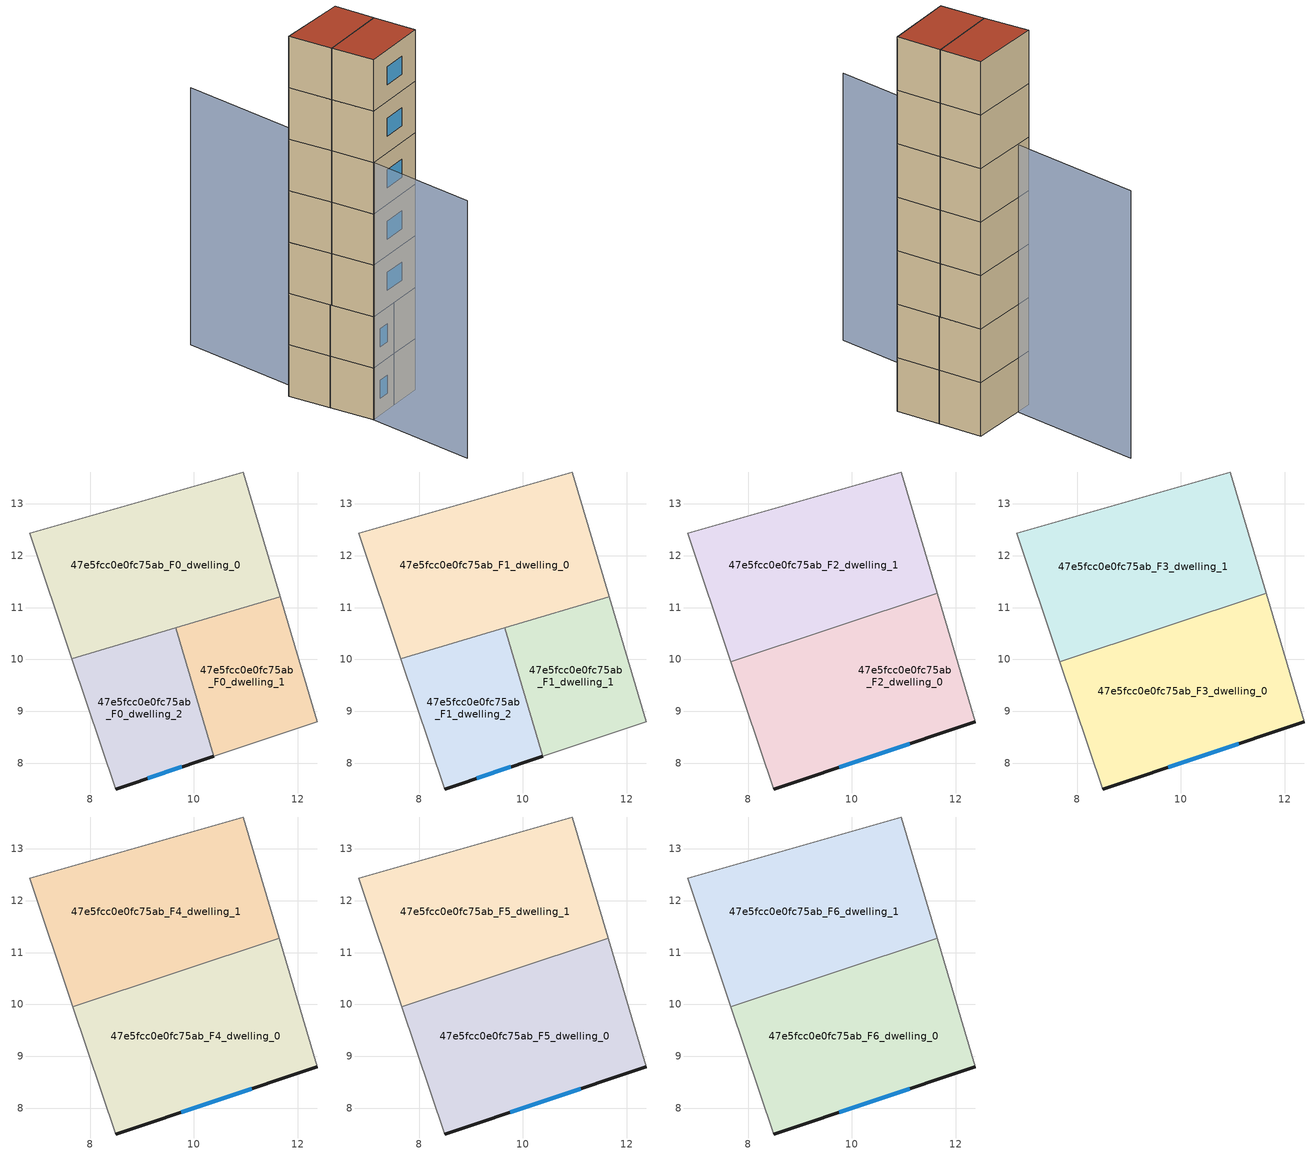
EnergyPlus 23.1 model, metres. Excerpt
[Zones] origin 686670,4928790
47e5fcc0e0fc75ab_F0_dwelling_0
 floor ground (EU_floor_Construction): 10.95,13.62 11.67,11.21 7.65,10.02 6.83,12.43 z0
 wall adiabatic (EU_wall_Construction): 11.67,11.21 10.95,13.62 6.83,12.43 7.65,10.02 z0:3
 wall to 47e5fcc0e0fc75ab_F0_dwelling_1 (EU_wall_Construction): 9.65,10.61 11.67,11.21 z0:3
 wall to 47e5fcc0e0fc75ab_F0_dwelling_2 (EU_wall_Construction): 7.65,10.02 9.65,10.61 z0:3
47e5fcc0e0fc75ab_F0_dwelling_1
 floor ground (EU_floor_Construction): 11.67,11.21 12.38,8.8 10.39,8.13 9.65,10.61 z0
 wall adiabatic (EU_wall_Construction): 10.39,8.13 12.38,8.8 11.67,11.21 z0:3
 wall to 47e5fcc0e0fc75ab_F0_dwelling_2 (EU_wall_Construction): 9.65,10.61 10.39,8.13 z0:3
47e5fcc0e0fc75ab_F0_dwelling_2
 floor ground (EU_floor_Construction): 9.65,10.61 10.39,8.13 8.49,7.5 7.65,10.02 z0
 wall outside (EU_wall_Construction): 8.49,7.5 10.39,8.13 z0:3
 wall adiabatic (EU_wall_Construction): 7.65,10.02 8.49,7.5 z0:3
 window (EU_Window_Construction): 9.11,7.7 9.77,7.93 z0.98:2.02
47e5fcc0e0fc75ab_F1_dwelling_0
 floor to 47e5fcc0e0fc75ab_F0_dwelling_0 (EU_floor_Construction): 10.95,13.62 11.67,11.21 7.65,10.02 6.83,12.43 z3
 wall adiabatic (EU_wall_Construction): 11.67,11.21 10.95,13.62 6.83,12.43 7.65,10.02 z3:6
 wall to 47e5fcc0e0fc75ab_F1_dwelling_1 (EU_wall_Construction): 9.65,10.61 11.67,11.21 z3:6
 wall to 47e5fcc0e0fc75ab_F1_dwelling_2 (EU_wall_Construction): 7.65,10.02 9.65,10.61 z3:6
47e5fcc0e0fc75ab_F1_dwelling_1
 floor to 47e5fcc0e0fc75ab_F0_dwelling_1 (EU_floor_Construction): 11.67,11.21 12.38,8.8 10.39,8.13 9.65,10.61 z3
 wall adiabatic (EU_wall_Construction): 10.39,8.13 12.38,8.8 11.67,11.21 z3:6
 wall to 47e5fcc0e0fc75ab_F1_dwelling_2 (EU_wall_Construction): 9.65,10.61 10.39,8.13 z3:6
47e5fcc0e0fc75ab_F1_dwelling_2
 floor to 47e5fcc0e0fc75ab_F0_dwelling_2 (EU_floor_Construction): 9.65,10.61 10.39,8.13 8.49,7.5 7.65,10.02 z3
 wall outside (EU_wall_Construction): 8.49,7.5 10.39,8.13 z3:6
 wall adiabatic (EU_wall_Construction): 7.65,10.02 8.49,7.5 z3:6
 window (EU_Window_Construction): 9.11,7.7 9.77,7.93 z3.98:5.02
47e5fcc0e0fc75ab_F2_dwelling_0
 floor to 47e5fcc0e0fc75ab_F1_dwelling_1 (EU_floor_Construction): 11.66,11.21 12.38,8.8 10.39,8.13 9.65,10.61 9.67,10.62 z6
 floor to 47e5fcc0e0fc75ab_F1_dwelling_2 (EU_floor_Construction): 9.65,10.61 10.39,8.13 8.49,7.5 7.67,9.95 z6
 floor to 47e5fcc0e0fc75ab_F1_dwelling_0 (EU_floor_Construction): 11.65,11.28 11.66,11.21 9.67,10.62 z6
 wall outside (EU_wall_Construction): 8.49,7.5 12.38,8.8 z6:9
 wall to 47e5fcc0e0fc75ab_F2_dwelling_1 (EU_wall_Construction): 11.65,11.28 7.67,9.95 z6:9
 wall adiabatic (EU_wall_Construction): 12.38,8.8 11.65,11.28 / 7.67,9.95 8.49,7.5 z6:9
 window (EU_Window_Construction): 9.76,7.92 11.11,8.37 z6.98:8.02
47e5fcc0e0fc75ab_F2_dwelling_1
 floor to 47e5fcc0e0fc75ab_F1_dwelling_0 (EU_floor_Construction): 10.95,13.62 11.65,11.28 9.66,10.62 7.65,10.02 6.83,12.43 z6
 floor to 47e5fcc0e0fc75ab_F1_dwelling_2 (EU_floor_Construction): 9.65,10.61 7.67,9.95 7.65,10.02 z6
 wall adiabatic (EU_wall_Construction): 11.65,11.28 10.95,13.62 6.83,12.43 7.67,9.95 z6:9
47e5fcc0e0fc75ab_F3_dwelling_0
 floor to 47e5fcc0e0fc75ab_F2_dwelling_0 (EU_floor_Construction): 11.65,11.28 12.38,8.8 8.49,7.5 7.67,9.95 z9
 wall outside (EU_wall_Construction): 8.49,7.5 12.38,8.8 z9:12
 wall to 47e5fcc0e0fc75ab_F3_dwelling_1 (EU_wall_Construction): 11.65,11.28 7.67,9.95 z9:12
 wall adiabatic (EU_wall_Construction): 12.38,8.8 11.65,11.28 / 7.67,9.95 8.49,7.5 z9:12
 window (EU_Window_Construction): 9.76,7.92 11.11,8.37 z9.98:11.02
47e5fcc0e0fc75ab_F3_dwelling_1
 floor to 47e5fcc0e0fc75ab_F2_dwelling_1 (EU_floor_Construction): 10.95,13.62 11.65,11.28 7.67,9.95 6.83,12.43 z9
 wall adiabatic (EU_wall_Construction): 11.65,11.28 10.95,13.62 6.83,12.43 7.67,9.95 z9:12
47e5fcc0e0fc75ab_F4_dwelling_0
 floor to 47e5fcc0e0fc75ab_F3_dwelling_0 (EU_floor_Construction): 11.65,11.28 12.38,8.8 8.49,7.5 7.67,9.95 z12
 wall outside (EU_wall_Construction): 8.49,7.5 12.38,8.8 z12:15
 wall to 47e5fcc0e0fc75ab_F4_dwelling_1 (EU_wall_Construction): 11.65,11.28 7.67,9.95 z12:15
 wall adiabatic (EU_wall_Construction): 12.38,8.8 11.65,11.28 / 7.67,9.95 8.49,7.5 z12:15
 window (EU_Window_Construction): 9.76,7.92 11.11,8.37 z12.98:14.02
47e5fcc0e0fc75ab_F4_dwelling_1
 floor to 47e5fcc0e0fc75ab_F3_dwelling_1 (EU_floor_Construction): 10.95,13.62 11.65,11.28 7.67,9.95 6.83,12.43 z12
 wall adiabatic (EU_wall_Construction): 11.65,11.28 10.95,13.62 6.83,12.43 7.67,9.95 z12:15
47e5fcc0e0fc75ab_F5_dwelling_0
 floor to 47e5fcc0e0fc75ab_F4_dwelling_0 (EU_floor_Construction): 11.65,11.28 12.38,8.8 8.49,7.5 7.67,9.95 z15
 wall outside (EU_wall_Construction): 8.49,7.5 12.38,8.8 z15:18
 wall to 47e5fcc0e0fc75ab_F5_dwelling_1 (EU_wall_Construction): 11.65,11.28 7.67,9.95 z15:18
 wall adiabatic (EU_wall_Construction): 12.38,8.8 11.65,11.28 / 7.67,9.95 8.49,7.5 z15:18
 window (EU_Window_Construction): 9.76,7.92 11.11,8.37 z15.98:17.02
47e5fcc0e0fc75ab_F5_dwelling_1
 floor to 47e5fcc0e0fc75ab_F4_dwelling_1 (EU_floor_Construction): 10.95,13.62 11.65,11.28 7.67,9.95 6.83,12.43 z15
 wall adiabatic (EU_wall_Construction): 11.65,11.28 10.95,13.62 6.83,12.43 7.67,9.95 z15:18
47e5fcc0e0fc75ab_F6_dwelling_0
 floor to 47e5fcc0e0fc75ab_F5_dwelling_0 (EU_floor_Construction): 11.65,11.28 12.38,8.8 8.49,7.5 7.67,9.95 z18
 wall outside (EU_wall_Construction): 8.49,7.5 12.38,8.8 z18:21
 wall to 47e5fcc0e0fc75ab_F6_dwelling_1 (EU_wall_Construction): 11.65,11.28 7.67,9.95 z18:21
 wall adiabatic (EU_wall_Construction): 12.38,8.8 11.65,11.28 / 7.67,9.95 8.49,7.5 z18:21
 window (EU_Window_Construction): 9.76,7.92 11.11,8.37 z18.98:20.02
 roof outside (EU_roof_Construction): 12.38,8.8 11.65,11.28 7.67,9.95 8.49,7.5 z21
47e5fcc0e0fc75ab_F6_dwelling_1
 floor to 47e5fcc0e0fc75ab_F5_dwelling_1 (EU_floor_Construction): 10.95,13.62 11.65,11.28 7.67,9.95 6.83,12.43 z18
 wall adiabatic (EU_wall_Construction): 11.65,11.28 10.95,13.62 6.83,12.43 7.67,9.95 z18:21
 roof outside (EU_roof_Construction): 11.65,11.28 10.95,13.62 6.83,12.43 7.67,9.95 z21
shading: 6.73,20.33 9.39,0.94 z0:15
[Building]
EU S2 Campaign: North Axis=0; Terrain=City; Solar Distribution=FullExterior
[Site:Location]
Bologna: Latitude=44.5; Longitude=11.25; Time Zone=1; Elevation=37
[SizingPeriod:WeatherFileDays]
AnnualSizingPeriod: Begin Month=1; Begin Day of Month=1; End Month=12; End Day of Month=31; Day of Week for Start Day=Monday; Use Weather File Daylight Saving Period=No; Use Weather File Rain and Snow Indicators=No
[MATERIAL]
EU_InternalMass_Material: Roughness=MediumRough; Thickness=0.1; Conductivity=1; Density=1800; Specific Heat=900; Thermal Absorptance=0.9; Solar Absorptance=0.7; Visible Absorptance=0.7
[MATERIAL:NOMASS] Roughness=MediumRough; Thermal Absorptance=0.9; Solar Absorptance=0.7; Visible Absorptance=0.7
Name | Thermal Resistance
EU_wall_NoMass | 0.905828
EU_roof_NoMass | 0.37593
EU_floor_NoMass | 0.67114
[WINDOWMATERIAL:SIMPLEGLAZINGSYSTEM]
EU_Window_SimpleGlazing: UFactor=4.52486; Solar Heat Gain Coefficient=0.85; Visible Transmittance=0.85
[CONSTRUCTION]
EU_wall_Construction: EU_wall_NoMass
EU_roof_Construction: EU_roof_NoMass
EU_floor_Construction: EU_floor_NoMass
EU_InternalMass_Construction: EU_InternalMass_Material
EU_Window_Construction: EU_Window_SimpleGlazing
[ZONE] Type=1; Multiplier=1; Ceiling Height=autocalculate; Floor Area=autocalculate; Part of Total Floor Area=Yes
Name | Volume
47e5fcc0e0fc75ab_F0_dwelling_0; 47e5fcc0e0fc75ab_F1_dwelling_0 | 32.1621
47e5fcc0e0fc75ab_F2_dwelling_0; 47e5fcc0e0fc75ab_F3_dwelling_0; 47e5fcc0e0fc75ab_F4_dwelling_0; 47e5fcc0e0fc75ab_F5_dwelling_0; 47e5fcc0e0fc75ab_F6_dwelling_0 | 32.1628
47e5fcc0e0fc75ab_F0_dwelling_1; 47e5fcc0e0fc75ab_F1_dwelling_1 | 16.0818
47e5fcc0e0fc75ab_F2_dwelling_1; 47e5fcc0e0fc75ab_F3_dwelling_1; 47e5fcc0e0fc75ab_F4_dwelling_1; 47e5fcc0e0fc75ab_F5_dwelling_1; 47e5fcc0e0fc75ab_F6_dwelling_1 | 32.1658
47e5fcc0e0fc75ab_F0_dwelling_2; 47e5fcc0e0fc75ab_F1_dwelling_2 | 16.0847
[INTERNALMASS] Construction=EU_InternalMass_Construction
Name | Zone or ZoneList | Surface Area
47e5fcc0e0fc75ab_F0_dwelling_0_EU_InternalMass | 47e5fcc0e0fc75ab_F0_dwelling_0 | 10.7207
47e5fcc0e0fc75ab_F0_dwelling_1_EU_InternalMass | 47e5fcc0e0fc75ab_F0_dwelling_1 | 5.36036
47e5fcc0e0fc75ab_F0_dwelling_2_EU_InternalMass | 47e5fcc0e0fc75ab_F0_dwelling_2 | 5.36159
47e5fcc0e0fc75ab_F1_dwelling_0_EU_InternalMass | 47e5fcc0e0fc75ab_F1_dwelling_0 | 10.7207
47e5fcc0e0fc75ab_F1_dwelling_1_EU_InternalMass | 47e5fcc0e0fc75ab_F1_dwelling_1 | 5.36036
47e5fcc0e0fc75ab_F1_dwelling_2_EU_InternalMass | 47e5fcc0e0fc75ab_F1_dwelling_2 | 5.36159
47e5fcc0e0fc75ab_F2_dwelling_0_EU_InternalMass | 47e5fcc0e0fc75ab_F2_dwelling_0 | 10.7209
47e5fcc0e0fc75ab_F2_dwelling_1_EU_InternalMass | 47e5fcc0e0fc75ab_F2_dwelling_1 | 10.7216
47e5fcc0e0fc75ab_F3_dwelling_0_EU_InternalMass | 47e5fcc0e0fc75ab_F3_dwelling_0 | 10.7209
47e5fcc0e0fc75ab_F3_dwelling_1_EU_InternalMass | 47e5fcc0e0fc75ab_F3_dwelling_1 | 10.7216
47e5fcc0e0fc75ab_F4_dwelling_0_EU_InternalMass | 47e5fcc0e0fc75ab_F4_dwelling_0 | 10.7209
47e5fcc0e0fc75ab_F4_dwelling_1_EU_InternalMass | 47e5fcc0e0fc75ab_F4_dwelling_1 | 10.7216
47e5fcc0e0fc75ab_F5_dwelling_0_EU_InternalMass | 47e5fcc0e0fc75ab_F5_dwelling_0 | 10.7209
47e5fcc0e0fc75ab_F5_dwelling_1_EU_InternalMass | 47e5fcc0e0fc75ab_F5_dwelling_1 | 10.7216
47e5fcc0e0fc75ab_F6_dwelling_0_EU_InternalMass | 47e5fcc0e0fc75ab_F6_dwelling_0 | 10.7209
47e5fcc0e0fc75ab_F6_dwelling_1_EU_InternalMass | 47e5fcc0e0fc75ab_F6_dwelling_1 | 10.7216
[OTHEREQUIPMENT] Fuel Type=Electricity; Design Level Calculation Method=Watts/Area; Power per Zone Floor Area=1; Fraction Latent=0; Fraction Radiant=0; Fraction Lost=0; Carbon Dioxide Generation Rate=0; EndUse Subcategory=EU_Step8_InternalGains
Name | Zone or ZoneList or Space or SpaceList | Schedule
EU_Step8_InternalGain_47e5fcc0e0fc75ab_F0_dwelling_0_f000 | 47e5fcc0e0fc75ab_F0_dwelling_0 | EU_Step8_GainSchedule_47e5fcc0e0fc75ab_F0_dwelling_0_f000
EU_Step8_InternalGain_47e5fcc0e0fc75ab_F0_dwelling_1_f000 | 47e5fcc0e0fc75ab_F0_dwelling_1 | EU_Step8_GainSchedule_47e5fcc0e0fc75ab_F0_dwelling_1_f000
EU_Step8_InternalGain_47e5fcc0e0fc75ab_F0_dwelling_2_f000 | 47e5fcc0e0fc75ab_F0_dwelling_2 | EU_Step8_GainSchedule_47e5fcc0e0fc75ab_F0_dwelling_2_f000
EU_Step8_InternalGain_47e5fcc0e0fc75ab_F1_dwelling_0_f000 | 47e5fcc0e0fc75ab_F1_dwelling_0 | EU_Step8_GainSchedule_47e5fcc0e0fc75ab_F1_dwelling_0_f000
EU_Step8_InternalGain_47e5fcc0e0fc75ab_F1_dwelling_1_f000 | 47e5fcc0e0fc75ab_F1_dwelling_1 | EU_Step8_GainSchedule_47e5fcc0e0fc75ab_F1_dwelling_1_f000
EU_Step8_InternalGain_47e5fcc0e0fc75ab_F1_dwelling_2_f000 | 47e5fcc0e0fc75ab_F1_dwelling_2 | EU_Step8_GainSchedule_47e5fcc0e0fc75ab_F1_dwelling_2_f000
EU_Step8_InternalGain_47e5fcc0e0fc75ab_F2_dwelling_0_f000 | 47e5fcc0e0fc75ab_F2_dwelling_0 | EU_Step8_GainSchedule_47e5fcc0e0fc75ab_F2_dwelling_0_f000
EU_Step8_InternalGain_47e5fcc0e0fc75ab_F2_dwelling_1_f000 | 47e5fcc0e0fc75ab_F2_dwelling_1 | EU_Step8_GainSchedule_47e5fcc0e0fc75ab_F2_dwelling_1_f000
EU_Step8_InternalGain_47e5fcc0e0fc75ab_F3_dwelling_0_f000 | 47e5fcc0e0fc75ab_F3_dwelling_0 | EU_Step8_GainSchedule_47e5fcc0e0fc75ab_F3_dwelling_0_f000
EU_Step8_InternalGain_47e5fcc0e0fc75ab_F3_dwelling_1_f000 | 47e5fcc0e0fc75ab_F3_dwelling_1 | EU_Step8_GainSchedule_47e5fcc0e0fc75ab_F3_dwelling_1_f000
EU_Step8_InternalGain_47e5fcc0e0fc75ab_F4_dwelling_0_f000 | 47e5fcc0e0fc75ab_F4_dwelling_0 | EU_Step8_GainSchedule_47e5fcc0e0fc75ab_F4_dwelling_0_f000
EU_Step8_InternalGain_47e5fcc0e0fc75ab_F4_dwelling_1_f000 | 47e5fcc0e0fc75ab_F4_dwelling_1 | EU_Step8_GainSchedule_47e5fcc0e0fc75ab_F4_dwelling_1_f000
EU_Step8_InternalGain_47e5fcc0e0fc75ab_F5_dwelling_0_f000 | 47e5fcc0e0fc75ab_F5_dwelling_0 | EU_Step8_GainSchedule_47e5fcc0e0fc75ab_F5_dwelling_0_f000
EU_Step8_InternalGain_47e5fcc0e0fc75ab_F5_dwelling_1_f000 | 47e5fcc0e0fc75ab_F5_dwelling_1 | EU_Step8_GainSchedule_47e5fcc0e0fc75ab_F5_dwelling_1_f000
EU_Step8_InternalGain_47e5fcc0e0fc75ab_F6_dwelling_0_f000 | 47e5fcc0e0fc75ab_F6_dwelling_0 | EU_Step8_GainSchedule_47e5fcc0e0fc75ab_F6_dwelling_0_f000
EU_Step8_InternalGain_47e5fcc0e0fc75ab_F6_dwelling_1_f000 | 47e5fcc0e0fc75ab_F6_dwelling_1 | EU_Step8_GainSchedule_47e5fcc0e0fc75ab_F6_dwelling_1_f000
[ZONEVENTILATION:DESIGNFLOWRATE] Schedule=EU_AlwaysOn; Design Flow Rate Calculation Method=AirChanges/Hour; Air Changes per Hour=0.73129; Ventilation Type=Natural; Fan Pressure Rise=0; Fan Total Efficiency=1; Constant Term Coefficient=1; Temperature Term Coefficient=0; Velocity Term Coefficient=0; Velocity Squared Term Coefficient=0; Minimum Indoor Temperature=-100; Maximum Indoor Temperature=100; Delta Temperature=-100; Minimum Outdoor Temperature=-100; Maximum Outdoor Temperature=100; Maximum Wind Speed=40
Name | Zone or ZoneList or Space or SpaceList
EU_ConstantAir_47e5fcc0e0fc75ab_F0_dwelling_0 | 47e5fcc0e0fc75ab_F0_dwelling_0
EU_ConstantAir_47e5fcc0e0fc75ab_F0_dwelling_1 | 47e5fcc0e0fc75ab_F0_dwelling_1
EU_ConstantAir_47e5fcc0e0fc75ab_F0_dwelling_2 | 47e5fcc0e0fc75ab_F0_dwelling_2
EU_ConstantAir_47e5fcc0e0fc75ab_F1_dwelling_0 | 47e5fcc0e0fc75ab_F1_dwelling_0
EU_ConstantAir_47e5fcc0e0fc75ab_F1_dwelling_1 | 47e5fcc0e0fc75ab_F1_dwelling_1
EU_ConstantAir_47e5fcc0e0fc75ab_F1_dwelling_2 | 47e5fcc0e0fc75ab_F1_dwelling_2
EU_ConstantAir_47e5fcc0e0fc75ab_F2_dwelling_0 | 47e5fcc0e0fc75ab_F2_dwelling_0
EU_ConstantAir_47e5fcc0e0fc75ab_F2_dwelling_1 | 47e5fcc0e0fc75ab_F2_dwelling_1
EU_ConstantAir_47e5fcc0e0fc75ab_F3_dwelling_0 | 47e5fcc0e0fc75ab_F3_dwelling_0
EU_ConstantAir_47e5fcc0e0fc75ab_F3_dwelling_1 | 47e5fcc0e0fc75ab_F3_dwelling_1
EU_ConstantAir_47e5fcc0e0fc75ab_F4_dwelling_0 | 47e5fcc0e0fc75ab_F4_dwelling_0
EU_ConstantAir_47e5fcc0e0fc75ab_F4_dwelling_1 | 47e5fcc0e0fc75ab_F4_dwelling_1
EU_ConstantAir_47e5fcc0e0fc75ab_F5_dwelling_0 | 47e5fcc0e0fc75ab_F5_dwelling_0
EU_ConstantAir_47e5fcc0e0fc75ab_F5_dwelling_1 | 47e5fcc0e0fc75ab_F5_dwelling_1
EU_ConstantAir_47e5fcc0e0fc75ab_F6_dwelling_0 | 47e5fcc0e0fc75ab_F6_dwelling_0
EU_ConstantAir_47e5fcc0e0fc75ab_F6_dwelling_1 | 47e5fcc0e0fc75ab_F6_dwelling_1
[HVACTEMPLATE:THERMOSTAT] Constant Heating Setpoint=20; Constant Cooling Setpoint=50
EU_HeatOnly_47e5fcc0e0fc75ab_F0_dwelling_0; EU_HeatOnly_47e5fcc0e0fc75ab_F0_dwelling_1; EU_HeatOnly_47e5fcc0e0fc75ab_F0_dwelling_2; EU_HeatOnly_47e5fcc0e0fc75ab_F1_dwelling_0; EU_HeatOnly_47e5fcc0e0fc75ab_F1_dwelling_1; EU_HeatOnly_47e5fcc0e0fc75ab_F1_dwelling_2; EU_HeatOnly_47e5fcc0e0fc75ab_F2_dwelling_0; EU_HeatOnly_47e5fcc0e0fc75ab_F2_dwelling_1; EU_HeatOnly_47e5fcc0e0fc75ab_F3_dwelling_0; EU_HeatOnly_47e5fcc0e0fc75ab_F3_dwelling_1; EU_HeatOnly_47e5fcc0e0fc75ab_F4_dwelling_0; EU_HeatOnly_47e5fcc0e0fc75ab_F4_dwelling_1; EU_HeatOnly_47e5fcc0e0fc75ab_F5_dwelling_0; EU_HeatOnly_47e5fcc0e0fc75ab_F5_dwelling_1; EU_HeatOnly_47e5fcc0e0fc75ab_F6_dwelling_0; EU_HeatOnly_47e5fcc0e0fc75ab_F6_dwelling_1
[HVACTEMPLATE:ZONE:IDEALLOADSAIRSYSTEM] System Availability Schedule=EU_AlwaysOn; Maximum Heating Supply Air Temperature=50; Minimum Cooling Supply Air Temperature=13; Maximum Heating Supply Air Humidity Ratio=0.0156; Minimum Cooling Supply Air Humidity Ratio=0.0077; Heating Limit=NoLimit; Cooling Limit=NoLimit; Heating Availability Schedule=EU_AlwaysOn; Cooling Availability Schedule=EU_CoolingOff; Dehumidification Control Type=ConstantSensibleHeatRatio; Cooling Sensible Heat Ratio=0.7; Dehumidification Setpoint=60; Humidification Control Type=None; Humidification Setpoint=30; Outdoor Air Method=None; Outdoor Air Flow Rate per Person=0.00944; Outdoor Air Flow Rate per Zone Floor Area=0; Outdoor Air Flow Rate per Zone=0; Demand Controlled Ventilation Type=None; Outdoor Air Economizer Type=NoEconomizer; Heat Recovery Type=None; Sensible Heat Recovery Effectiveness=0.7; Latent Heat Recovery Effectiveness=0.65
Name | Template Thermostat
47e5fcc0e0fc75ab_F0_dwelling_0 | EU_HeatOnly_47e5fcc0e0fc75ab_F0_dwelling_0
47e5fcc0e0fc75ab_F0_dwelling_1 | EU_HeatOnly_47e5fcc0e0fc75ab_F0_dwelling_1
47e5fcc0e0fc75ab_F0_dwelling_2 | EU_HeatOnly_47e5fcc0e0fc75ab_F0_dwelling_2
47e5fcc0e0fc75ab_F1_dwelling_0 | EU_HeatOnly_47e5fcc0e0fc75ab_F1_dwelling_0
47e5fcc0e0fc75ab_F1_dwelling_1 | EU_HeatOnly_47e5fcc0e0fc75ab_F1_dwelling_1
47e5fcc0e0fc75ab_F1_dwelling_2 | EU_HeatOnly_47e5fcc0e0fc75ab_F1_dwelling_2
47e5fcc0e0fc75ab_F2_dwelling_0 | EU_HeatOnly_47e5fcc0e0fc75ab_F2_dwelling_0
47e5fcc0e0fc75ab_F2_dwelling_1 | EU_HeatOnly_47e5fcc0e0fc75ab_F2_dwelling_1
47e5fcc0e0fc75ab_F3_dwelling_0 | EU_HeatOnly_47e5fcc0e0fc75ab_F3_dwelling_0
47e5fcc0e0fc75ab_F3_dwelling_1 | EU_HeatOnly_47e5fcc0e0fc75ab_F3_dwelling_1
47e5fcc0e0fc75ab_F4_dwelling_0 | EU_HeatOnly_47e5fcc0e0fc75ab_F4_dwelling_0
47e5fcc0e0fc75ab_F4_dwelling_1 | EU_HeatOnly_47e5fcc0e0fc75ab_F4_dwelling_1
47e5fcc0e0fc75ab_F5_dwelling_0 | EU_HeatOnly_47e5fcc0e0fc75ab_F5_dwelling_0
47e5fcc0e0fc75ab_F5_dwelling_1 | EU_HeatOnly_47e5fcc0e0fc75ab_F5_dwelling_1
47e5fcc0e0fc75ab_F6_dwelling_0 | EU_HeatOnly_47e5fcc0e0fc75ab_F6_dwelling_0
47e5fcc0e0fc75ab_F6_dwelling_1 | EU_HeatOnly_47e5fcc0e0fc75ab_F6_dwelling_1
[SIZING:ZONE] Zone Cooling Design Supply Air Temperature Input Method=SupplyAirTemperature; Zone Cooling Design Supply Air Temperature=13; Zone Heating Design Supply Air Temperature Input Method=SupplyAirTemperature; Zone Heating Design Supply Air Temperature=50; Zone Cooling Design Supply Air Humidity Ratio=0.008; Zone Heating Design Supply Air Humidity Ratio=0.008; Cooling Design Air Flow Method=DesignDay; Cooling Design Air Flow Rate=0; Cooling Minimum Air Flow per Zone Floor Area=0.000762; Cooling Minimum Air Flow=0; Cooling Minimum Air Flow Fraction=0.2; Heating Design Air Flow Method=DesignDay; Heating Design Air Flow Rate=0; Heating Maximum Air Flow per Zone Floor Area=0.002032; Heating Maximum Air Flow=0.141576; Heating Maximum Air Flow Fraction=0.3; Account for Dedicated Outdoor Air System=No; Dedicated Outdoor Air System Control Strategy=NeutralSupplyAir; Dedicated Outdoor Air Low Setpoint Temperature for Design=autosize; Dedicated Outdoor Air High Setpoint Temperature for Design=autosize; Zone Load Sizing Method=Sensible Load Only No Latent Load; Zone Latent Cooling Design Supply Air Humidity Ratio Input Method=HumidityRatioDifference; Zone Cooling Design Supply Air Humidity Ratio Difference=0.005; Zone Latent Heating Design Supply Air Humidity Ratio Input Method=HumidityRatioDifference; Zone Humidification Design Supply Air Humidity Ratio Difference=0.005
47e5fcc0e0fc75ab_F0_dwelling_0; 47e5fcc0e0fc75ab_F0_dwelling_1; 47e5fcc0e0fc75ab_F0_dwelling_2; 47e5fcc0e0fc75ab_F1_dwelling_0; 47e5fcc0e0fc75ab_F1_dwelling_1; 47e5fcc0e0fc75ab_F1_dwelling_2; 47e5fcc0e0fc75ab_F2_dwelling_0; 47e5fcc0e0fc75ab_F2_dwelling_1; 47e5fcc0e0fc75ab_F3_dwelling_0; 47e5fcc0e0fc75ab_F3_dwelling_1; 47e5fcc0e0fc75ab_F4_dwelling_0; 47e5fcc0e0fc75ab_F4_dwelling_1; 47e5fcc0e0fc75ab_F5_dwelling_0; 47e5fcc0e0fc75ab_F5_dwelling_1; 47e5fcc0e0fc75ab_F6_dwelling_0; 47e5fcc0e0fc75ab_F6_dwelling_1
[SCHEDULE:CONSTANT]
Name | Hourly Value
EU_AlwaysOn | 1
EU_CoolingOff | 0
[SCHEDULE:FILE] Column Number=1; Rows to Skip at Top=0; Number of Hours of Data=8760; Column Separator=Comma; Interpolate to Timestep=No; Minutes per Item=60; Adjust Schedule for Daylight Savings=Yes
Name | File
EU_Step8_GainSchedule_47e5fcc0e0fc75ab_F0_dwelling_0_f000 | ../../schedules/47e5fcc0e0fc75ab/47e5fcc0e0fc75ab_F0_dwelling_0_f000_gain.csv
EU_Step8_GainSchedule_47e5fcc0e0fc75ab_F0_dwelling_1_f000 | ../../schedules/47e5fcc0e0fc75ab/47e5fcc0e0fc75ab_F0_dwelling_1_f000_gain.csv
EU_Step8_GainSchedule_47e5fcc0e0fc75ab_F0_dwelling_2_f000 | ../../schedules/47e5fcc0e0fc75ab/47e5fcc0e0fc75ab_F0_dwelling_2_f000_gain.csv
EU_Step8_GainSchedule_47e5fcc0e0fc75ab_F1_dwelling_0_f000 | ../../schedules/47e5fcc0e0fc75ab/47e5fcc0e0fc75ab_F1_dwelling_0_f000_gain.csv
EU_Step8_GainSchedule_47e5fcc0e0fc75ab_F1_dwelling_1_f000 | ../../schedules/47e5fcc0e0fc75ab/47e5fcc0e0fc75ab_F1_dwelling_1_f000_gain.csv
EU_Step8_GainSchedule_47e5fcc0e0fc75ab_F1_dwelling_2_f000 | ../../schedules/47e5fcc0e0fc75ab/47e5fcc0e0fc75ab_F1_dwelling_2_f000_gain.csv
EU_Step8_GainSchedule_47e5fcc0e0fc75ab_F2_dwelling_0_f000 | ../../schedules/47e5fcc0e0fc75ab/47e5fcc0e0fc75ab_F2_dwelling_0_f000_gain.csv
EU_Step8_GainSchedule_47e5fcc0e0fc75ab_F2_dwelling_1_f000 | ../../schedules/47e5fcc0e0fc75ab/47e5fcc0e0fc75ab_F2_dwelling_1_f000_gain.csv
EU_Step8_GainSchedule_47e5fcc0e0fc75ab_F3_dwelling_0_f000 | ../../schedules/47e5fcc0e0fc75ab/47e5fcc0e0fc75ab_F3_dwelling_0_f000_gain.csv
EU_Step8_GainSchedule_47e5fcc0e0fc75ab_F3_dwelling_1_f000 | ../../schedules/47e5fcc0e0fc75ab/47e5fcc0e0fc75ab_F3_dwelling_1_f000_gain.csv
EU_Step8_GainSchedule_47e5fcc0e0fc75ab_F4_dwelling_0_f000 | ../../schedules/47e5fcc0e0fc75ab/47e5fcc0e0fc75ab_F4_dwelling_0_f000_gain.csv
EU_Step8_GainSchedule_47e5fcc0e0fc75ab_F4_dwelling_1_f000 | ../../schedules/47e5fcc0e0fc75ab/47e5fcc0e0fc75ab_F4_dwelling_1_f000_gain.csv
EU_Step8_GainSchedule_47e5fcc0e0fc75ab_F5_dwelling_0_f000 | ../../schedules/47e5fcc0e0fc75ab/47e5fcc0e0fc75ab_F5_dwelling_0_f000_gain.csv
EU_Step8_GainSchedule_47e5fcc0e0fc75ab_F5_dwelling_1_f000 | ../../schedules/47e5fcc0e0fc75ab/47e5fcc0e0fc75ab_F5_dwelling_1_f000_gain.csv
EU_Step8_GainSchedule_47e5fcc0e0fc75ab_F6_dwelling_0_f000 | ../../schedules/47e5fcc0e0fc75ab/47e5fcc0e0fc75ab_F6_dwelling_0_f000_gain.csv
EU_Step8_GainSchedule_47e5fcc0e0fc75ab_F6_dwelling_1_f000 | ../../schedules/47e5fcc0e0fc75ab/47e5fcc0e0fc75ab_F6_dwelling_1_f000_gain.csv
